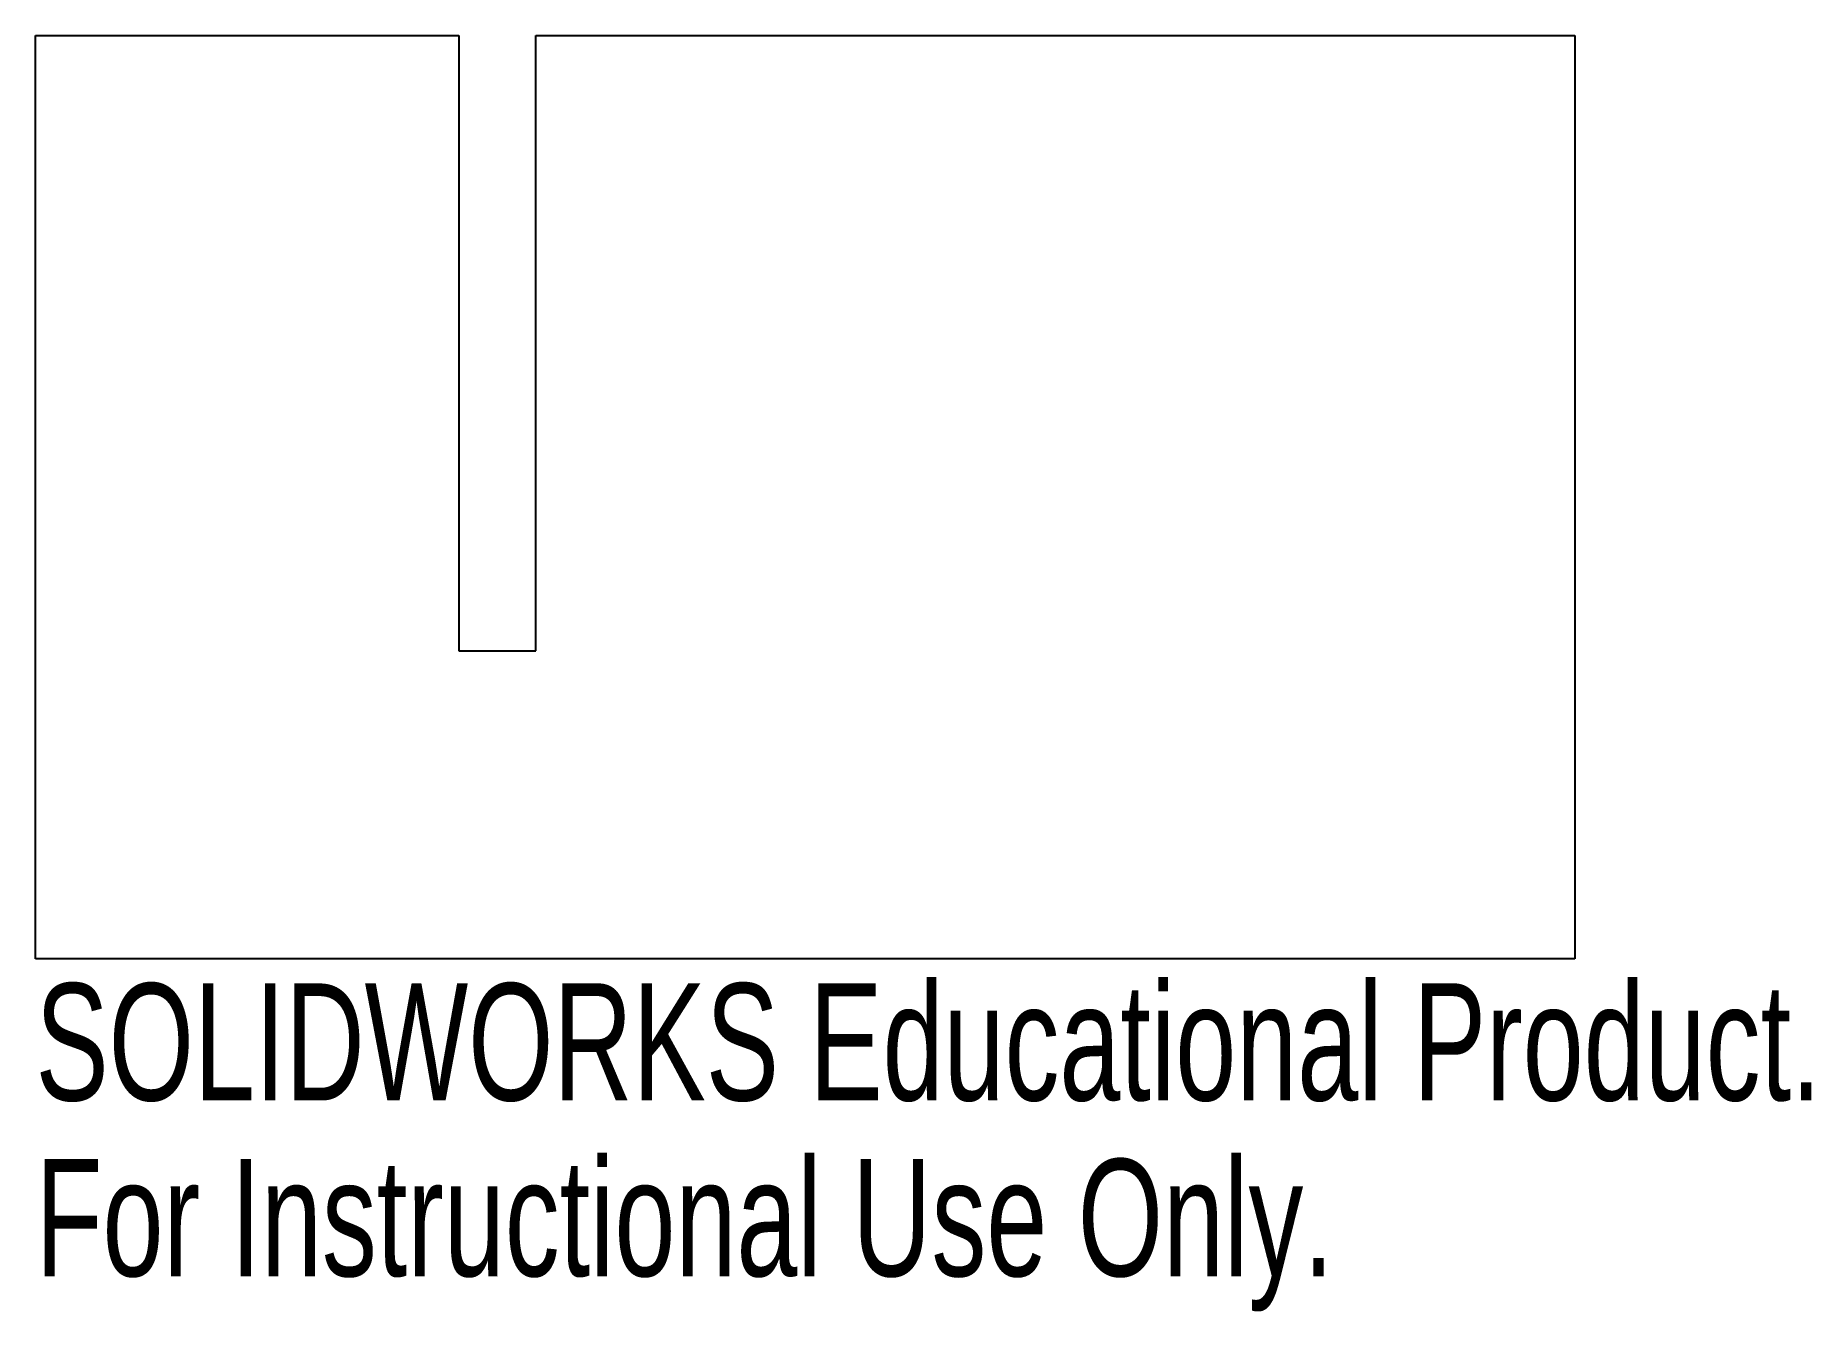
# Model space of a CAD drawing. Header units: inches. Extents: x 0 to 2.88, y -2.07 to 0.
import ezdxf

# ---------------------------------------------------------------- set-up
doc = ezdxf.new("R2010")
doc.units = ezdxf.units.IN
doc.header["$MEASUREMENT"] = 0
doc.styles.add('SLDTEXTSTYLE0', font='TXT', dxfattribs={"width": 0.7})

msp = doc.modelspace()

# ---------------------------------------------------------------- linework, layer by layer
at = {"color": 7, "linetype": 'Continuous', "lineweight": 25}
for p, q in [((0, 0), (0.6875, 0)), ((0, -1.5), (0, 0)), ((0.6875, 0), (0.6875, -1)), ((0.8125, -1), (0.8125, 0)), ((0.8125, 0), (2.5, 0)), ((2.5, 0), (2.5, -1.5)), ((0.6875, -1), (0.8125, -1)), ((2.5, -1.5), (0, -1.5))]:
    msp.add_line(p, q, dxfattribs=at)

# ---------------------------------------------------------------- texts
at = {"color": 7, "linetype": 'Continuous', "char_height": 0.1903, "attachment_point": 1, "style": 'SLDTEXTSTYLE0'}
for s, insert in [('SOLIDWORKS Educational Product.', (0, -1.5401)), ('For Instructional Use Only.', (0, -1.8256))]:
    msp.add_mtext(s, dxfattribs=dict(at, insert=insert))

doc.saveas('drawing.dxf')
